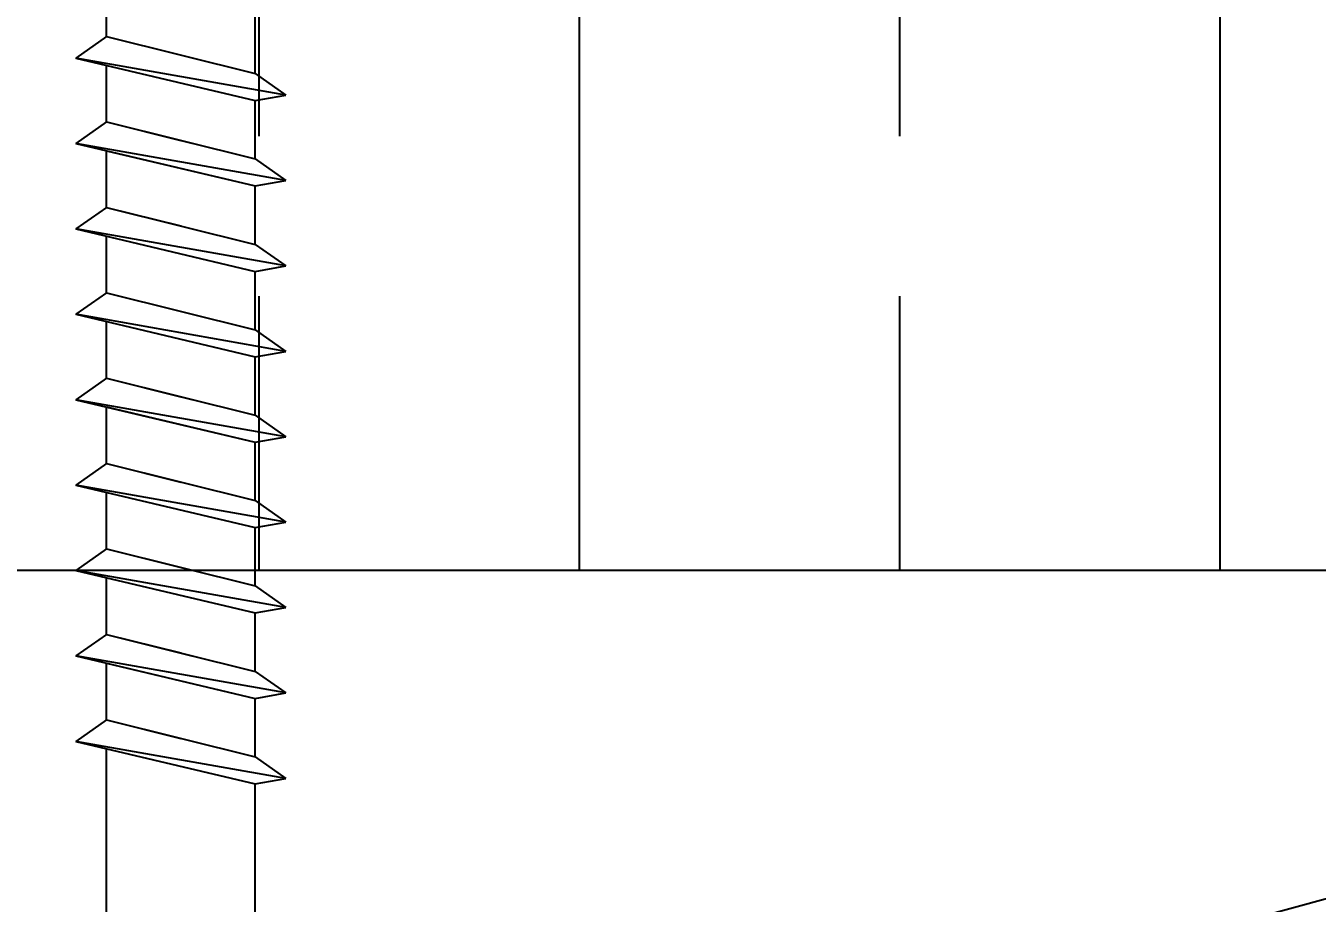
# Model space of a CAD drawing. Header units: inches. Extents: x -2661 to 42767, y -1222 to 9099.
# Drawn here: x -1093.399 to -1091.887, y 3475.79 to 3476.817 of the extents above; entities that cross this region are included whole.
import ezdxf
from ezdxf import colors
from ezdxf.entities.mleader import LeaderData, LeaderLine
from ezdxf.math import Vec2, Vec3

# ---------------------------------------------------------------- set-up
doc = ezdxf.new("R2010")
doc.units = ezdxf.units.IN
doc.header["$LTSCALE"] = 12
doc.header["$MEASUREMENT"] = 0
doc.layers.get('0').update_dxf_attribs({"linetype": 'CONTINUOUS'})
for name, color, linetype in [('S-ANNO-NOTE', 4, 'CONTINUOUS'), ('S-FASTENERS', 2, 'CONTINUOUS'), ('S-SIMPSON', 2, 'CONTINUOUS'), ('S-WOOD', 3, 'CONTINUOUS')]:
    doc.layers.add(name, color=color, linetype=linetype)
doc.styles.add('Arial', font='arial.ttf', dxfattribs={"width": 0.85})

# ---------------------------------------------------------------- blocks, each defined once
blk = doc.blocks.new('*U1284')
blk.add_lwpolyline([(1.5, -5.5), (0, -5.5), (0, 0), (1.5, 0)], close=True)
at = {"layer": 'S-WOOD', "color": 2}
blk.add_line((1.5, -5.5), (0, 0), dxfattribs=at)
blk = doc.blocks.new('*U1147')
at = {"layer": 'S-WOOD'}
h = blk.add_hatch(dxfattribs=at)
h.set_pattern_fill('ANSI33', color=1, scale=3, angle=45, style=0)
h.set_pattern_definition([(90, (3.75, -8.375), (-0.75, 1e-16), []), (90, (4.125, -8), (-0.75, 1e-16), [0.375, -0.1875])])
h.paths.add_polyline_path([(5.25, -11.875), (0, -11.875), (0, 0), (5.25, 0)])
blk.add_lwpolyline([(5.25, -11.875), (0, -11.875), (0, 0), (5.25, 0)], close=True)
at = {"color": 4}
blk.add_lwpolyline([(0, 0), (5.25, 0), (5.25, -11.875), (0, -11.875)], close=True, dxfattribs=at)
blk = doc.blocks.new('SDS.25X6-f')
at = {"layer": 'S-SIMPSON'}
for p, q in [((-0.087, -0.536), (-0.087, -2.7912)), ((0.087, -0.5316), (0.087, -2.75)), ((0.087, -0.5316), (0.087, -2.75)), ((-0.087, -0.5749), (-0.087, -2.7912)), ((0.087, -2.6816), (0.087, -2.75)), ((0.087, -2.6816), (0.087, -2.75)), ((0.087, -2.6816), (0.087, -2.75)), ((0.087, -2.6816), (0.087, -2.75)), ((0.087, -2.6816), (0.087, -2.75)), ((0.087, -2.6816), (0.087, -2.75)), ((-0.087, -2.7249), (-0.087, -2.7912)), ((-0.087, -2.7249), (-0.087, -2.7912)), ((-0.087, -2.7249), (-0.087, -2.7912)), ((-0.087, -2.7249), (-0.087, -2.7912)), ((-0.087, -2.7249), (-0.087, -2.7912)), ((-0.087, -2.7249), (-0.087, -2.7912)), ((-0.087, -2.7249), (-0.087, -2.7912)), ((-0.087, -2.7249), (-0.087, -2.7912))]:
    blk.add_line(p, q, dxfattribs=at)
at = {"layer": 'S-SIMPSON', "color": 1}
for p, q in [((-0.123, -2.7997), (0.087, -2.75)), ((-0.123, -2.7997), (0.087, -2.75)), ((-0.123, -2.7997), (0.087, -2.75)), ((-0.123, -2.7997), (0.087, -2.75)), ((0.087, -2.75), (0.123, -2.7563)), ((0.087, -2.75), (0.123, -2.7563)), ((0.087, -2.75), (0.123, -2.7563)), ((0.087, -2.75), (0.123, -2.7563)), ((0.123, -2.7563), (-0.123, -2.7997)), ((0.123, -2.7563), (-0.123, -2.7997)), ((0.123, -2.7563), (-0.123, -2.7997)), ((0.123, -2.7563), (-0.123, -2.7997)), ((0.087, -2.7816), (0.123, -2.7563)), ((0.087, -2.7816), (0.123, -2.7563)), ((0.087, -2.7816), (0.123, -2.7563)), ((0.087, -2.7816), (0.123, -2.7563)), ((-0.087, -2.8249), (0.087, -2.7816)), ((-0.087, -2.8249), (0.087, -2.7816)), ((-0.087, -2.8249), (0.087, -2.7816)), ((-0.087, -2.8249), (0.087, -2.7816)), ((0.087, -2.7816), (0.087, -2.85)), ((0.087, -2.7816), (0.087, -2.85)), ((0.087, -2.7816), (0.087, -2.85)), ((0.087, -2.7816), (0.087, -2.85)), ((0.087, -2.7816), (0.087, -2.85)), ((0.087, -2.7816), (0.087, -2.85)), ((0.087, -2.7816), (0.087, -2.85)), ((0.087, -2.7816), (0.087, -2.85)), ((0.087, -2.7816), (0.087, -2.85)), ((0.087, -2.7816), (0.087, -2.85)), ((0.087, -2.7816), (0.087, -2.85)), ((0.087, -2.7816), (0.087, -2.85)), ((0.087, -2.7816), (0.087, -2.85)), ((0.087, -2.7816), (0.087, -2.85)), ((-0.087, -2.8249), (-0.123, -2.7997)), ((-0.087, -2.8249), (-0.123, -2.7997)), ((-0.087, -2.8249), (-0.123, -2.7997)), ((-0.087, -2.8249), (-0.123, -2.7997)), ((-0.087, -2.8249), (-0.123, -2.7997)), ((-0.087, -2.8249), (0, -2.8032)), ((-0.087, -2.8249), (-0.087, -2.8912)), ((-0.087, -2.8249), (-0.087, -2.8912)), ((-0.087, -2.8249), (-0.087, -2.8912)), ((-0.087, -2.8249), (-0.087, -2.8912)), ((-0.087, -2.8249), (-0.087, -2.8912)), ((-0.087, -2.8249), (-0.087, -2.8912)), ((-0.087, -2.8249), (-0.087, -2.8912)), ((-0.087, -2.8249), (-0.087, -2.8912)), ((-0.087, -2.8249), (-0.087, -2.8912)), ((-0.087, -2.8249), (-0.087, -2.8912)), ((-0.087, -2.8249), (-0.087, -2.8912)), ((-0.087, -2.8249), (-0.087, -2.8912)), ((-0.087, -2.8249), (-0.087, -2.8912)), ((-0.087, -2.8249), (-0.087, -2.8912)), ((-0.087, -2.8249), (-0.087, -2.8912)), ((-0.087, -2.8249), (-0.087, -2.8912)), ((-0.123, -2.8997), (0.087, -2.85)), ((-0.123, -2.8997), (0.087, -2.85)), ((-0.123, -2.8997), (0.087, -2.85)), ((-0.123, -2.8997), (0.087, -2.85)), ((-0.123, -2.8997), (0.087, -2.85)), ((-0.123, -2.8997), (0.087, -2.85)), ((-0.123, -2.8997), (0.087, -2.85)), ((-0.123, -2.8997), (0.087, -2.85)), ((0.123, -2.8563), (-0.123, -2.8997)), ((0.123, -2.8563), (-0.123, -2.8997)), ((0.123, -2.8563), (-0.123, -2.8997)), ((0.123, -2.8563), (-0.123, -2.8997)), ((0.123, -2.8563), (-0.123, -2.8997)), ((0.123, -2.8563), (-0.123, -2.8997)), ((0.123, -2.8563), (-0.123, -2.8997)), ((0.123, -2.8563), (-0.123, -2.8997)), ((0.123, -2.8563), (-0.123, -2.8997)), ((-0.087, -2.8912), (0.087, -2.85)), ((0.087, -2.85), (0.123, -2.8563)), ((0.087, -2.85), (0.123, -2.8563)), ((0.087, -2.85), (0.123, -2.8563)), ((0.087, -2.85), (0.123, -2.8563)), ((0.087, -2.85), (0.123, -2.8563)), ((0.087, -2.85), (0.123, -2.8563)), ((0.087, -2.85), (0.123, -2.8563)), ((0.087, -2.85), (0.123, -2.8563)), ((0.087, -2.85), (0.123, -2.8563)), ((0.087, -2.8816), (0.123, -2.8563)), ((0.087, -2.8816), (0.123, -2.8563)), ((0.087, -2.8816), (0.123, -2.8563)), ((0.087, -2.8816), (0.123, -2.8563)), ((0.087, -2.8816), (0.123, -2.8563)), ((0.087, -2.8816), (0.123, -2.8563)), ((0.087, -2.8816), (0.123, -2.8563)), ((0.087, -2.8816), (0.123, -2.8563)), ((0.087, -2.8816), (0.123, -2.8563)), ((-0.087, -2.9249), (0.087, -2.8816)), ((-0.087, -2.9249), (0.087, -2.8816)), ((-0.087, -2.9249), (0.087, -2.8816)), ((-0.087, -2.9249), (0.087, -2.8816)), ((-0.087, -2.9249), (0.087, -2.8816)), ((-0.087, -2.9249), (0.087, -2.8816)), ((-0.087, -2.9249), (0.087, -2.8816)), ((-0.087, -2.9249), (0.087, -2.8816)), ((-0.087, -2.9249), (0.087, -2.8816)), ((0.087, -2.8816), (0.087, -2.95)), ((0.087, -2.8816), (0.087, -2.95)), ((0.087, -2.8816), (0.087, -2.95)), ((0.087, -2.8816), (0.087, -2.95)), ((0.087, -2.8816), (0.087, -2.95)), ((0.087, -2.8816), (0.087, -2.95)), ((0.087, -2.8816), (0.087, -2.95)), ((0.087, -2.8816), (0.087, -2.95)), ((0.087, -2.8816), (0.087, -2.95)), ((0.087, -2.8816), (0.087, -2.95)), ((0.087, -2.8816), (0.087, -2.95)), ((0.087, -2.8816), (0.087, -2.95)), ((0.087, -2.8816), (0.087, -2.95)), ((0.087, -2.8816), (0.087, -2.95)), ((0.087, -2.8816), (0.087, -2.95)), ((0.087, -2.8816), (0.087, -2.95)), ((0.087, -2.8816), (0.087, -2.95)), ((0.087, -2.8816), (0.087, -2.95)), ((0.087, -2.8816), (0.087, -2.95)), ((0.087, -2.8816), (0.087, -2.95)), ((0.087, -2.8816), (0.087, -2.95)), ((-0.087, -2.9249), (-0.123, -2.8997)), ((-0.087, -2.9249), (-0.123, -2.8997)), ((-0.087, -2.9249), (-0.123, -2.8997)), ((-0.087, -2.9249), (-0.123, -2.8997)), ((-0.087, -2.9249), (-0.123, -2.8997)), ((-0.087, -2.9249), (-0.123, -2.8997)), ((-0.087, -2.9249), (-0.123, -2.8997)), ((-0.087, -2.9249), (-0.123, -2.8997)), ((-0.087, -2.9249), (-0.123, -2.8997)), ((-0.087, -2.9249), (-0.123, -2.8997)), ((-0.087, -2.9249), (-0.123, -2.8997)), ((-0.087, -2.9249), (-0.123, -2.8997)), ((-0.087, -2.9249), (-0.123, -2.8997)), ((-0.087, -2.9249), (0.013, -2.9)), ((-0.087, -2.9249), (0.013, -2.9)), ((-0.087, -2.9249), (0.013, -2.9)), ((-0.087, -2.9249), (0, -2.9032)), ((-0.087, -2.9249), (-0.087, -2.9912)), ((-0.087, -2.9249), (-0.087, -2.9912)), ((-0.087, -2.9249), (-0.087, -2.9912)), ((-0.087, -2.9249), (-0.087, -2.9912)), ((-0.087, -2.9249), (-0.087, -2.9912)), ((-0.087, -2.9249), (-0.087, -2.9912)), ((-0.087, -2.9249), (-0.087, -2.9912)), ((-0.087, -2.9249), (-0.087, -2.9912)), ((-0.087, -2.9249), (-0.087, -2.9912)), ((-0.087, -2.9249), (-0.087, -2.9912)), ((-0.087, -2.9249), (-0.087, -2.9912)), ((-0.087, -2.9249), (-0.087, -2.9912)), ((-0.087, -2.9249), (-0.087, -2.9912)), ((-0.087, -2.9249), (-0.087, -2.9912)), ((-0.087, -2.9249), (-0.087, -2.9912)), ((-0.087, -2.9249), (-0.087, -2.9912)), ((-0.087, -2.9249), (-0.087, -2.9912)), ((-0.087, -2.9249), (-0.087, -2.9912)), ((-0.087, -2.9249), (-0.087, -2.9912)), ((-0.087, -2.9249), (-0.087, -2.9912)), ((-0.087, -2.9249), (-0.087, -2.9912)), ((-0.123, -2.9997), (0.087, -2.95)), ((-0.123, -2.9997), (0.087, -2.95)), ((-0.123, -2.9997), (0.087, -2.95)), ((-0.123, -2.9997), (0.087, -2.95)), ((-0.123, -2.9997), (0.087, -2.95)), ((-0.123, -2.9997), (0.087, -2.95)), ((-0.123, -2.9997), (0.087, -2.95)), ((-0.123, -2.9997), (0.087, -2.95)), ((-0.123, -2.9997), (0.087, -2.95)), ((-0.123, -2.9997), (0.087, -2.95)), ((-0.123, -2.9997), (0.087, -2.95)), ((-0.123, -2.9997), (0.087, -2.95)), ((0.123, -2.9563), (-0.123, -2.9997)), ((0.123, -2.9563), (-0.123, -2.9997)), ((0.123, -2.9563), (-0.123, -2.9997)), ((0.123, -2.9563), (-0.123, -2.9997)), ((0.123, -2.9563), (-0.123, -2.9997)), ((0.123, -2.9563), (-0.123, -2.9997)), ((0.123, -2.9563), (-0.123, -2.9997)), ((0.123, -2.9563), (-0.123, -2.9997)), ((0.123, -2.9563), (-0.123, -2.9997)), ((0.123, -2.9563), (-0.123, -2.9997)), ((0.123, -2.9563), (-0.123, -2.9997)), ((0.123, -2.9563), (-0.123, -2.9997)), ((0.087, -2.95), (0.123, -2.9563)), ((0.087, -2.95), (0.123, -2.9563)), ((0.087, -2.95), (0.123, -2.9563)), ((0.087, -2.95), (0.123, -2.9563)), ((0.087, -2.95), (0.123, -2.9563)), ((0.087, -2.95), (0.123, -2.9563)), ((0.087, -2.95), (0.123, -2.9563)), ((0.087, -2.95), (0.123, -2.9563)), ((0.087, -2.95), (0.123, -2.9563)), ((0.087, -2.95), (0.123, -2.9563)), ((0.087, -2.95), (0.123, -2.9563)), ((0.087, -2.95), (0.123, -2.9563)), ((0.087, -2.9816), (0.123, -2.9563)), ((0.087, -2.9816), (0.123, -2.9563)), ((0.087, -2.9816), (0.123, -2.9563)), ((0.087, -2.9816), (0.123, -2.9563)), ((0.087, -2.9816), (0.123, -2.9563)), ((0.087, -2.9816), (0.123, -2.9563)), ((0.087, -2.9816), (0.123, -2.9563)), ((0.087, -2.9816), (0.123, -2.9563)), ((0.087, -2.9816), (0.123, -2.9563)), ((0.087, -2.9816), (0.123, -2.9563)), ((0.087, -2.9816), (0.123, -2.9563)), ((0.087, -2.9816), (0.123, -2.9563)), ((-0.087, -3.0249), (0.087, -2.9816)), ((-0.087, -3.0249), (0.087, -2.9816)), ((-0.087, -3.0249), (0.087, -2.9816)), ((-0.087, -3.0249), (0.087, -2.9816)), ((-0.087, -3.0249), (0.087, -2.9816)), ((-0.087, -3.0249), (0.087, -2.9816)), ((-0.087, -3.0249), (0.087, -2.9816)), ((-0.087, -3.0249), (0.087, -2.9816)), ((-0.087, -3.0249), (0.087, -2.9816)), ((-0.087, -3.0249), (0.087, -2.9816)), ((-0.087, -3.0249), (0.087, -2.9816)), ((-0.087, -3.0249), (0.087, -2.9816)), ((0.087, -2.9816), (0.087, -3.05)), ((0.087, -2.9816), (0.087, -3.05)), ((0.087, -2.9816), (0.087, -3.05)), ((0.087, -2.9816), (0.087, -3.05)), ((0.087, -2.9816), (0.087, -3.05)), ((0.087, -2.9816), (0.087, -3.05)), ((0.087, -2.9816), (0.087, -3.05)), ((0.087, -2.9816), (0.087, -3.05)), ((0.087, -2.9816), (0.087, -3.05)), ((0.087, -2.9816), (0.087, -3.05)), ((0.087, -2.9816), (0.087, -3.05)), ((0.087, -2.9816), (0.087, -3.05)), ((0.087, -2.9816), (0.087, -3.05)), ((0.087, -2.9816), (0.087, -3.05)), ((0.087, -2.9816), (0.087, -3.05)), ((0.087, -2.9816), (0.087, -3.05)), ((0.087, -2.9816), (0.087, -3.05)), ((0.087, -2.9816), (0.087, -3.05)), ((0.087, -2.9816), (0.087, -3.05)), ((0.087, -2.9816), (0.087, -3.05)), ((0.087, -2.9816), (0.087, -3.05)), ((0.087, -2.9816), (0.087, -3.05)), ((0.087, -2.9816), (0.087, -3.05)), ((0.087, -2.9816), (0.087, -3.05)), ((0.087, -2.9816), (0.087, -3.05)), ((-0.087, -3.0249), (-0.123, -2.9997)), ((-0.087, -3.0249), (-0.123, -2.9997)), ((-0.087, -3.0249), (-0.123, -2.9997)), ((-0.087, -3.0249), (-0.123, -2.9997)), ((-0.087, -3.0249), (-0.123, -2.9997)), ((-0.087, -3.0249), (-0.123, -2.9997)), ((-0.087, -3.0249), (-0.123, -2.9997)), ((-0.087, -3.0249), (-0.123, -2.9997)), ((-0.087, -3.0249), (-0.123, -2.9997)), ((-0.087, -3.0249), (-0.123, -2.9997)), ((-0.087, -3.0249), (-0.123, -2.9997)), ((-0.087, -3.0249), (-0.123, -2.9997)), ((-0.087, -3.0249), (-0.123, -2.9997)), ((-0.087, -3.0249), (-0.123, -2.9997)), ((-0.087, -3.0249), (-0.123, -2.9997)), ((-0.087, -3.0249), (0.013, -3)), ((-0.087, -3.0249), (0.013, -3)), ((-0.087, -3.0249), (0.013, -3)), ((-0.087, -3.0249), (-0.087, -3.0912)), ((-0.087, -3.0249), (-0.087, -3.0912)), ((-0.087, -3.0249), (-0.087, -3.0912)), ((-0.087, -3.0249), (-0.087, -3.0912)), ((-0.087, -3.0249), (-0.087, -3.0912)), ((-0.087, -3.0249), (-0.087, -3.0912)), ((-0.087, -3.0249), (-0.087, -3.0912)), ((-0.087, -3.0249), (-0.087, -3.0912)), ((-0.087, -3.0249), (-0.087, -3.0912)), ((-0.087, -3.0249), (-0.087, -3.0912)), ((-0.087, -3.0249), (-0.087, -3.0912)), ((-0.087, -3.0249), (-0.087, -3.0912)), ((-0.087, -3.0249), (-0.087, -3.0912)), ((-0.087, -3.0249), (-0.087, -3.0912)), ((-0.087, -3.0249), (-0.087, -3.0912)), ((-0.087, -3.0249), (-0.087, -3.0912)), ((-0.087, -3.0249), (-0.087, -3.0912)), ((-0.087, -3.0249), (-0.087, -3.0912)), ((-0.087, -3.0249), (-0.087, -3.0912)), ((-0.087, -3.0249), (-0.087, -3.0912)), ((-0.087, -3.0249), (-0.087, -3.0912)), ((-0.087, -3.0249), (-0.087, -3.0912)), ((-0.087, -3.0249), (-0.087, -3.0912)), ((-0.087, -3.0249), (-0.087, -3.0912)), ((-0.087, -3.0249), (-0.087, -3.0912)), ((-0.123, -3.0997), (0.087, -3.05)), ((-0.123, -3.0997), (0.087, -3.05)), ((-0.123, -3.0997), (0.087, -3.05)), ((-0.123, -3.0997), (0.087, -3.05)), ((-0.123, -3.0997), (0.087, -3.05)), ((-0.123, -3.0997), (0.087, -3.05)), ((-0.123, -3.0997), (0.087, -3.05)), ((-0.123, -3.0997), (0.087, -3.05)), ((-0.123, -3.0997), (0.087, -3.05)), ((-0.123, -3.0997), (0.087, -3.05)), ((-0.123, -3.0997), (0.087, -3.05)), ((-0.123, -3.0997), (0.087, -3.05)), ((-0.123, -3.0997), (0.087, -3.05)), ((-0.123, -3.0997), (0.087, -3.05)), ((-0.123, -3.0997), (0.087, -3.05)), ((-0.123, -3.0997), (0.087, -3.05)), ((-0.123, -3.0997), (0.087, -3.05)), ((-0.123, -3.0997), (0.087, -3.05)), ((-0.123, -3.0997), (0.087, -3.05)), ((0.087, -3.05), (0.123, -3.0563)), ((0.087, -3.05), (0.123, -3.0563)), ((0.087, -3.05), (0.123, -3.0563)), ((0.087, -3.05), (0.123, -3.0563)), ((0.087, -3.05), (0.123, -3.0563)), ((0.087, -3.05), (0.123, -3.0563)), ((0.087, -3.05), (0.123, -3.0563)), ((0.087, -3.05), (0.123, -3.0563)), ((0.087, -3.05), (0.123, -3.0563)), ((0.087, -3.05), (0.123, -3.0563)), ((0.087, -3.05), (0.123, -3.0563)), ((0.087, -3.05), (0.123, -3.0563)), ((0.087, -3.05), (0.123, -3.0563)), ((0.087, -3.05), (0.123, -3.0563)), ((0.087, -3.05), (0.123, -3.0563)), ((0.087, -3.05), (0.123, -3.0563)), ((0.087, -3.05), (0.123, -3.0563)), ((0.087, -3.05), (0.123, -3.0563)), ((0.087, -3.05), (0.123, -3.0563)), ((0.123, -3.0563), (-0.123, -3.0997)), ((0.123, -3.0563), (-0.123, -3.0997)), ((0.123, -3.0563), (-0.123, -3.0997)), ((0.123, -3.0563), (-0.123, -3.0997)), ((0.123, -3.0563), (-0.123, -3.0997)), ((0.123, -3.0563), (-0.123, -3.0997)), ((0.123, -3.0563), (-0.123, -3.0997)), ((0.123, -3.0563), (-0.123, -3.0997)), ((0.123, -3.0563), (-0.123, -3.0997)), ((0.123, -3.0563), (-0.123, -3.0997)), ((0.123, -3.0563), (-0.123, -3.0997)), ((0.123, -3.0563), (-0.123, -3.0997)), ((0.123, -3.0563), (-0.123, -3.0997)), ((0.123, -3.0563), (-0.123, -3.0997)), ((0.123, -3.0563), (-0.123, -3.0997)), ((0.123, -3.0563), (-0.123, -3.0997)), ((0.123, -3.0563), (-0.123, -3.0997)), ((0.123, -3.0563), (-0.123, -3.0997)), ((0.123, -3.0563), (-0.123, -3.0997)), ((0.087, -3.0816), (0.123, -3.0563)), ((0.087, -3.0816), (0.123, -3.0563)), ((0.087, -3.0816), (0.123, -3.0563)), ((0.087, -3.0816), (0.123, -3.0563)), ((0.087, -3.0816), (0.123, -3.0563)), ((0.087, -3.0816), (0.123, -3.0563)), ((0.087, -3.0816), (0.123, -3.0563)), ((0.087, -3.0816), (0.123, -3.0563)), ((0.087, -3.0816), (0.123, -3.0563)), ((0.087, -3.0816), (0.123, -3.0563)), ((0.087, -3.0816), (0.123, -3.0563)), ((0.087, -3.0816), (0.123, -3.0563)), ((0.087, -3.0816), (0.123, -3.0563)), ((0.087, -3.0816), (0.123, -3.0563)), ((0.087, -3.0816), (0.123, -3.0563)), ((0.087, -3.0816), (0.123, -3.0563)), ((0.087, -3.0816), (0.123, -3.0563)), ((0.087, -3.0816), (0.123, -3.0563)), ((0.087, -3.0816), (0.123, -3.0563)), ((-0.087, -3.1249), (0.087, -3.0816)), ((-0.087, -3.1249), (0.087, -3.0816)), ((-0.087, -3.1249), (0.087, -3.0816)), ((-0.087, -3.1249), (0.087, -3.0816)), ((-0.087, -3.1249), (0.087, -3.0816)), ((-0.087, -3.1249), (0.087, -3.0816)), ((-0.087, -3.1249), (0.087, -3.0816)), ((-0.087, -3.1249), (0.087, -3.0816)), ((-0.087, -3.1249), (0.087, -3.0816)), ((-0.087, -3.1249), (0.087, -3.0816)), ((-0.087, -3.1249), (0.087, -3.0816)), ((-0.087, -3.1249), (0.087, -3.0816)), ((-0.087, -3.1249), (0.087, -3.0816)), ((-0.087, -3.1249), (0.087, -3.0816)), ((-0.087, -3.1249), (0.087, -3.0816)), ((-0.087, -3.1249), (0.087, -3.0816)), ((-0.087, -3.1249), (0.087, -3.0816)), ((-0.087, -3.1249), (0.087, -3.0816)), ((-0.087, -3.1249), (0.087, -3.0816)), ((0.087, -3.0816), (0.087, -3.15)), ((0.087, -3.0816), (0.087, -3.15)), ((0.087, -3.0816), (0.087, -3.15)), ((0.087, -3.0816), (0.087, -3.15)), ((0.087, -3.0816), (0.087, -3.15)), ((0.087, -3.0816), (0.087, -3.15)), ((0.087, -3.0816), (0.087, -3.15)), ((0.087, -3.0816), (0.087, -3.15)), ((0.087, -3.0816), (0.087, -3.15)), ((0.087, -3.0816), (0.087, -3.15)), ((0.087, -3.0816), (0.087, -3.15)), ((0.087, -3.0816), (0.087, -3.15)), ((-0.087, -3.1249), (-0.123, -3.0997)), ((-0.087, -3.1249), (-0.123, -3.0997)), ((-0.087, -3.1249), (-0.123, -3.0997)), ((-0.087, -3.1249), (-0.123, -3.0997)), ((-0.087, -3.1249), (-0.123, -3.0997)), ((-0.087, -3.1249), (-0.123, -3.0997)), ((-0.087, -3.1249), (-0.123, -3.0997)), ((-0.087, -3.1249), (-0.123, -3.0997)), ((-0.087, -3.1249), (-0.123, -3.0997)), ((-0.087, -3.1249), (-0.123, -3.0997)), ((-0.087, -3.1249), (-0.123, -3.0997)), ((-0.087, -3.1249), (-0.123, -3.0997)), ((-0.087, -3.1249), (-0.123, -3.0997)), ((-0.087, -3.1249), (-0.123, -3.0997)), ((-0.087, -3.1249), (-0.123, -3.0997)), ((-0.087, -3.1249), (-0.123, -3.0997)), ((-0.087, -3.1249), (-0.123, -3.0997)), ((-0.087, -3.1249), (-0.123, -3.0997)), ((-0.087, -3.1249), (-0.123, -3.0997)), ((-0.087, -3.1249), (-0.123, -3.0997)), ((-0.087, -3.1249), (-0.123, -3.0997)), ((-0.087, -3.1249), (-0.123, -3.0997)), ((-0.087, -3.1249), (-0.123, -3.0997)), ((-0.087, -3.1249), (0, -3.1032)), ((-0.087, -3.1249), (0, -3.1032)), ((-0.087, -3.1249), (0, -3.1032)), ((-0.087, -3.1249), (0, -3.1032)), ((-0.087, -3.1249), (-0.087, -3.1912)), ((-0.087, -3.1249), (-0.087, -3.1912)), ((-0.087, -3.1249), (-0.087, -3.1912)), ((-0.087, -3.1249), (-0.087, -3.1912)), ((-0.087, -3.1249), (-0.087, -3.1912)), ((-0.087, -3.1249), (-0.087, -3.1912)), ((-0.087, -3.1249), (-0.087, -3.1912)), ((-0.087, -3.1249), (-0.087, -3.1912)), ((-0.087, -3.1249), (-0.087, -3.1912)), ((-0.087, -3.1249), (-0.087, -3.1912)), ((-0.087, -3.1249), (-0.087, -3.1912)), ((-0.087, -3.1249), (-0.087, -3.1912)), ((-0.087, -3.1249), (-0.087, -3.1912)), ((-0.087, -3.1249), (-0.087, -3.1912)), ((-0.123, -3.1997), (0.087, -3.15)), ((-0.123, -3.1997), (0.087, -3.15)), ((-0.123, -3.1997), (0.087, -3.15)), ((-0.123, -3.1997), (0.087, -3.15)), ((-0.123, -3.1997), (0.087, -3.15)), ((-0.123, -3.1997), (0.087, -3.15)), ((-0.123, -3.1997), (0.087, -3.15)), ((-0.123, -3.1997), (0.087, -3.15)), ((0.123, -3.1563), (-0.123, -3.1997)), ((0.123, -3.1563), (-0.123, -3.1997)), ((0.123, -3.1563), (-0.123, -3.1997)), ((0.123, -3.1563), (-0.123, -3.1997)), ((0.123, -3.1563), (-0.123, -3.1997)), ((0.123, -3.1563), (-0.123, -3.1997)), ((0.123, -3.1563), (-0.123, -3.1997)), ((0.123, -3.1563), (-0.123, -3.1997)), ((0.123, -3.1563), (-0.123, -3.1997)), ((-0.087, -3.1912), (0.087, -3.15)), ((0.087, -3.15), (0.123, -3.1563)), ((0.087, -3.15), (0.123, -3.1563)), ((0.087, -3.15), (0.123, -3.1563)), ((0.087, -3.15), (0.123, -3.1563)), ((0.087, -3.15), (0.123, -3.1563)), ((0.087, -3.15), (0.123, -3.1563)), ((0.087, -3.15), (0.123, -3.1563)), ((0.087, -3.15), (0.123, -3.1563)), ((0.087, -3.15), (0.123, -3.1563)), ((0.087, -3.1816), (0.123, -3.1563)), ((0.087, -3.1816), (0.123, -3.1563)), ((0.087, -3.1816), (0.123, -3.1563)), ((0.087, -3.1816), (0.123, -3.1563)), ((0.087, -3.1816), (0.123, -3.1563)), ((0.087, -3.1816), (0.123, -3.1563)), ((0.087, -3.1816), (0.123, -3.1563)), ((0.087, -3.1816), (0.123, -3.1563)), ((0.087, -3.1816), (0.123, -3.1563)), ((-0.087, -3.2249), (0.087, -3.1816)), ((-0.087, -3.2249), (0.087, -3.1816)), ((-0.087, -3.2249), (0.087, -3.1816)), ((-0.087, -3.2249), (0.087, -3.1816)), ((-0.087, -3.2249), (0.087, -3.1816)), ((-0.087, -3.2249), (0.087, -3.1816)), ((-0.087, -3.2249), (0.087, -3.1816)), ((-0.087, -3.2249), (0.087, -3.1816)), ((-0.087, -3.2249), (0.087, -3.1816)), ((0.087, -3.1816), (0.087, -3.25)), ((0.087, -3.1816), (0.087, -3.25)), ((0.087, -3.1816), (0.087, -3.25)), ((0.087, -3.1816), (0.087, -3.25)), ((0.087, -3.1816), (0.087, -3.25)), ((0.087, -3.1816), (0.087, -3.25)), ((0.087, -3.1816), (0.087, -3.25)), ((0.087, -3.1816), (0.087, -3.25)), ((0.087, -3.1816), (0.087, -3.25)), ((0.087, -3.1816), (0.087, -3.25)), ((0.087, -3.1816), (0.087, -3.25)), ((0.087, -3.1816), (0.087, -3.25)), ((0.087, -3.1816), (0.087, -3.25)), ((0.087, -3.1816), (0.087, -3.25)), ((0.087, -3.1816), (0.087, -3.25)), ((0.087, -3.1816), (0.087, -3.25)), ((0.087, -3.1816), (0.087, -3.25)), ((-0.087, -3.2249), (-0.123, -3.1997)), ((-0.087, -3.2249), (-0.123, -3.1997)), ((-0.087, -3.2249), (-0.123, -3.1997)), ((-0.087, -3.2249), (-0.123, -3.1997)), ((-0.087, -3.2249), (-0.123, -3.1997)), ((-0.087, -3.2249), (-0.123, -3.1997)), ((-0.087, -3.2249), (-0.123, -3.1997)), ((-0.087, -3.2249), (-0.123, -3.1997)), ((-0.087, -3.2249), (-0.123, -3.1997)), ((-0.087, -3.2249), (-0.123, -3.1997)), ((-0.087, -3.2249), (-0.123, -3.1997)), ((-0.087, -3.2249), (-0.123, -3.1997)), ((-0.087, -3.2249), (-0.123, -3.1997)), ((-0.087, -3.2249), (0.013, -3.2)), ((-0.087, -3.2249), (0.013, -3.2)), ((-0.087, -3.2249), (0.013, -3.2)), ((-0.087, -3.2249), (0, -3.2032)), ((-0.087, -3.2249), (-0.087, -3.2912)), ((-0.087, -3.2249), (-0.087, -3.2912)), ((-0.087, -3.2249), (-0.087, -3.2912)), ((-0.087, -3.2249), (-0.087, -3.2912)), ((-0.087, -3.2249), (-0.087, -3.2912)), ((-0.087, -3.2249), (-0.087, -3.2912)), ((-0.087, -3.2249), (-0.087, -3.2912)), ((-0.087, -3.2249), (-0.087, -3.2912)), ((-0.087, -3.2249), (-0.087, -3.2912)), ((-0.087, -3.2249), (-0.087, -3.2912)), ((-0.087, -3.2249), (-0.087, -3.2912)), ((-0.087, -3.2249), (-0.087, -3.2912)), ((-0.087, -3.2249), (-0.087, -3.2912)), ((-0.087, -3.2249), (-0.087, -3.2912)), ((-0.087, -3.2249), (-0.087, -3.2912)), ((-0.087, -3.2249), (-0.087, -3.2912)), ((-0.123, -3.2997), (0.087, -3.25)), ((-0.123, -3.2997), (0.087, -3.25)), ((-0.123, -3.2997), (0.087, -3.25)), ((-0.123, -3.2997), (0.087, -3.25)), ((-0.123, -3.2997), (0.087, -3.25)), ((-0.123, -3.2997), (0.087, -3.25)), ((-0.123, -3.2997), (0.087, -3.25)), ((-0.123, -3.2997), (0.087, -3.25)), ((-0.123, -3.2997), (0.087, -3.25)), ((-0.123, -3.2997), (0.087, -3.25)), ((-0.123, -3.2997), (0.087, -3.25)), ((-0.123, -3.2997), (0.087, -3.25)), ((0.087, -3.25), (0.123, -3.2563)), ((0.087, -3.25), (0.123, -3.2563)), ((0.087, -3.25), (0.123, -3.2563)), ((0.087, -3.25), (0.123, -3.2563)), ((0.087, -3.25), (0.123, -3.2563)), ((0.087, -3.25), (0.123, -3.2563)), ((0.087, -3.25), (0.123, -3.2563)), ((0.087, -3.25), (0.123, -3.2563)), ((0.087, -3.25), (0.123, -3.2563)), ((0.087, -3.25), (0.123, -3.2563)), ((0.087, -3.25), (0.123, -3.2563)), ((0.087, -3.25), (0.123, -3.2563)), ((0.123, -3.2563), (-0.123, -3.2997)), ((0.123, -3.2563), (-0.123, -3.2997)), ((0.123, -3.2563), (-0.123, -3.2997)), ((0.123, -3.2563), (-0.123, -3.2997)), ((0.123, -3.2563), (-0.123, -3.2997)), ((0.123, -3.2563), (-0.123, -3.2997)), ((0.123, -3.2563), (-0.123, -3.2997)), ((0.123, -3.2563), (-0.123, -3.2997)), ((0.123, -3.2563), (-0.123, -3.2997)), ((0.123, -3.2563), (-0.123, -3.2997)), ((0.123, -3.2563), (-0.123, -3.2997)), ((0.123, -3.2563), (-0.123, -3.2997)), ((0.087, -3.2816), (0.123, -3.2563)), ((0.087, -3.2816), (0.123, -3.2563)), ((0.087, -3.2816), (0.123, -3.2563)), ((0.087, -3.2816), (0.123, -3.2563)), ((0.087, -3.2816), (0.123, -3.2563)), ((0.087, -3.2816), (0.123, -3.2563)), ((0.087, -3.2816), (0.123, -3.2563)), ((0.087, -3.2816), (0.123, -3.2563)), ((0.087, -3.2816), (0.123, -3.2563)), ((0.087, -3.2816), (0.123, -3.2563)), ((0.087, -3.2816), (0.123, -3.2563)), ((0.087, -3.2816), (0.123, -3.2563)), ((-0.087, -3.3249), (0.087, -3.2816)), ((-0.087, -3.3249), (0.087, -3.2816)), ((-0.087, -3.3249), (0.087, -3.2816)), ((-0.087, -3.3249), (0.087, -3.2816)), ((-0.087, -3.3249), (0.087, -3.2816)), ((-0.087, -3.3249), (0.087, -3.2816)), ((-0.087, -3.3249), (0.087, -3.2816)), ((-0.087, -3.3249), (0.087, -3.2816)), ((-0.087, -3.3249), (0.087, -3.2816)), ((-0.087, -3.3249), (0.087, -3.2816)), ((-0.087, -3.3249), (0.087, -3.2816)), ((-0.087, -3.3249), (0.087, -3.2816)), ((0.087, -3.2816), (0.087, -3.35)), ((0.087, -3.2816), (0.087, -3.35)), ((0.087, -3.2816), (0.087, -3.35)), ((0.087, -3.2816), (0.087, -3.35)), ((0.087, -3.2816), (0.087, -3.35)), ((0.087, -3.2816), (0.087, -3.35)), ((0.087, -3.2816), (0.087, -3.35)), ((0.087, -3.2816), (0.087, -3.35)), ((0.087, -3.2816), (0.087, -3.35)), ((0.087, -3.2816), (0.087, -3.35)), ((0.087, -3.2816), (0.087, -3.35)), ((0.087, -3.2816), (0.087, -3.35)), ((0.087, -3.2816), (0.087, -3.35)), ((0.087, -3.2816), (0.087, -3.35)), ((0.087, -3.2816), (0.087, -3.35)), ((0.087, -3.2816), (0.087, -3.35)), ((0.087, -3.2816), (0.087, -3.35)), ((-0.087, -3.3249), (-0.123, -3.2997)), ((-0.087, -3.3249), (-0.123, -3.2997)), ((-0.087, -3.3249), (-0.123, -3.2997)), ((-0.087, -3.3249), (-0.123, -3.2997)), ((-0.087, -3.3249), (-0.123, -3.2997)), ((-0.087, -3.3249), (-0.123, -3.2997)), ((-0.087, -3.3249), (-0.123, -3.2997)), ((-0.087, -3.3249), (-0.123, -3.2997)), ((-0.087, -3.3249), (-0.123, -3.2997)), ((-0.087, -3.3249), (-0.123, -3.2997)), ((-0.087, -3.3249), (-0.123, -3.2997)), ((-0.087, -3.3249), (-0.123, -3.2997)), ((-0.087, -3.3249), (-0.087, -3.3912)), ((-0.087, -3.3249), (-0.087, -3.3912)), ((-0.087, -3.3249), (-0.087, -3.3912)), ((-0.087, -3.3249), (-0.087, -3.3912)), ((-0.087, -3.3249), (-0.087, -3.3912)), ((-0.087, -3.3249), (-0.087, -3.3912)), ((-0.087, -3.3249), (-0.087, -3.3912)), ((-0.087, -3.3249), (-0.087, -3.3912)), ((-0.087, -3.3249), (-0.087, -3.3912)), ((-0.087, -3.3249), (-0.087, -3.3912)), ((-0.087, -3.3249), (-0.087, -3.3912)), ((-0.087, -3.3249), (-0.087, -3.3912)), ((-0.087, -3.3249), (-0.087, -3.3912)), ((-0.087, -3.3249), (-0.087, -3.3912)), ((-0.087, -3.3249), (-0.087, -3.3912)), ((-0.087, -3.3249), (-0.087, -3.3912)), ((-0.087, -3.3249), (-0.087, -3.3912)), ((-0.123, -3.3997), (0.087, -3.35)), ((-0.123, -3.3997), (0.087, -3.35)), ((-0.123, -3.3997), (0.087, -3.35)), ((-0.123, -3.3997), (0.087, -3.35)), ((-0.123, -3.3997), (0.087, -3.35)), ((-0.123, -3.3997), (0.087, -3.35)), ((-0.123, -3.3997), (0.087, -3.35)), ((-0.123, -3.3997), (0.087, -3.35)), ((-0.123, -3.3997), (0.087, -3.35)), ((-0.123, -3.3997), (0.087, -3.35)), ((-0.123, -3.3997), (0.087, -3.35)), ((-0.123, -3.3997), (0.087, -3.35)), ((-0.123, -3.3997), (0.087, -3.35)), ((-0.123, -3.3997), (0.087, -3.35)), ((-0.123, -3.3997), (0.087, -3.35)), ((0.087, -3.35), (0.123, -3.3563)), ((0.087, -3.35), (0.123, -3.3563)), ((0.087, -3.35), (0.123, -3.3563)), ((0.087, -3.35), (0.123, -3.3563)), ((0.087, -3.35), (0.123, -3.3563)), ((0.087, -3.35), (0.123, -3.3563)), ((0.087, -3.35), (0.123, -3.3563)), ((0.087, -3.35), (0.123, -3.3563)), ((0.087, -3.35), (0.123, -3.3563)), ((0.087, -3.35), (0.123, -3.3563)), ((0.087, -3.35), (0.123, -3.3563)), ((0.087, -3.35), (0.123, -3.3563)), ((0.087, -3.35), (0.123, -3.3563)), ((0.087, -3.35), (0.123, -3.3563)), ((0.087, -3.35), (0.123, -3.3563)), ((0.123, -3.3563), (-0.123, -3.3997)), ((0.123, -3.3563), (-0.123, -3.3997)), ((0.123, -3.3563), (-0.123, -3.3997)), ((0.123, -3.3563), (-0.123, -3.3997)), ((0.123, -3.3563), (-0.123, -3.3997)), ((0.123, -3.3563), (-0.123, -3.3997)), ((0.123, -3.3563), (-0.123, -3.3997)), ((0.123, -3.3563), (-0.123, -3.3997)), ((0.123, -3.3563), (-0.123, -3.3997)), ((0.123, -3.3563), (-0.123, -3.3997)), ((0.123, -3.3563), (-0.123, -3.3997)), ((0.123, -3.3563), (-0.123, -3.3997)), ((0.123, -3.3563), (-0.123, -3.3997)), ((0.123, -3.3563), (-0.123, -3.3997)), ((0.123, -3.3563), (-0.123, -3.3997)), ((0.087, -3.3816), (0.123, -3.3563)), ((0.087, -3.3816), (0.123, -3.3563)), ((0.087, -3.3816), (0.123, -3.3563)), ((0.087, -3.3816), (0.123, -3.3563)), ((0.087, -3.3816), (0.123, -3.3563)), ((0.087, -3.3816), (0.123, -3.3563)), ((0.087, -3.3816), (0.123, -3.3563)), ((0.087, -3.3816), (0.123, -3.3563)), ((0.087, -3.3816), (0.123, -3.3563)), ((0.087, -3.3816), (0.123, -3.3563)), ((0.087, -3.3816), (0.123, -3.3563)), ((0.087, -3.3816), (0.123, -3.3563)), ((0.087, -3.3816), (0.123, -3.3563)), ((0.087, -3.3816), (0.123, -3.3563)), ((0.087, -3.3816), (0.123, -3.3563)), ((-0.087, -3.4249), (0.087, -3.3816)), ((-0.087, -3.4249), (0.087, -3.3816)), ((-0.087, -3.4249), (0.087, -3.3816)), ((-0.087, -3.4249), (0.087, -3.3816)), ((-0.087, -3.4249), (0.087, -3.3816)), ((-0.087, -3.4249), (0.087, -3.3816)), ((-0.087, -3.4249), (0.087, -3.3816)), ((-0.087, -3.4249), (0.087, -3.3816)), ((-0.087, -3.4249), (0.087, -3.3816)), ((-0.087, -3.4249), (0.087, -3.3816)), ((-0.087, -3.4249), (0.087, -3.3816)), ((-0.087, -3.4249), (0.087, -3.3816)), ((-0.087, -3.4249), (0.087, -3.3816)), ((-0.087, -3.4249), (0.087, -3.3816)), ((-0.087, -3.4249), (0.087, -3.3816)), ((0.087, -3.3816), (0.087, -3.45)), ((0.087, -3.3816), (0.087, -3.45)), ((0.087, -3.3816), (0.087, -3.45)), ((0.087, -3.3816), (0.087, -3.45)), ((0.087, -3.3816), (0.087, -3.45)), ((0.087, -3.3816), (0.087, -3.45)), ((0.087, -3.3816), (0.087, -3.45)), ((0.087, -3.3816), (0.087, -3.45)), ((0.087, -3.3816), (0.087, -3.45)), ((0.087, -3.3816), (0.087, -3.45)), ((0.087, -3.3816), (0.087, -3.45)), ((0.087, -3.3816), (0.087, -3.45)), ((0.087, -3.3816), (0.087, -3.45)), ((0.087, -3.3816), (0.087, -3.45)), ((0.087, -3.3816), (0.087, -3.45)), ((0.087, -3.3816), (0.087, -3.45)), ((0.087, -3.3816), (0.087, -3.45)), ((0.087, -3.3816), (0.087, -3.45)), ((-0.087, -3.4249), (-0.123, -3.3997)), ((-0.087, -3.4249), (-0.123, -3.3997)), ((-0.087, -3.4249), (-0.123, -3.3997)), ((-0.087, -3.4249), (-0.123, -3.3997)), ((-0.087, -3.4249), (-0.123, -3.3997)), ((-0.087, -3.4249), (-0.123, -3.3997)), ((-0.087, -3.4249), (-0.123, -3.3997)), ((-0.087, -3.4249), (-0.123, -3.3997)), ((-0.087, -3.4249), (-0.123, -3.3997)), ((-0.087, -3.4249), (-0.123, -3.3997)), ((-0.087, -3.4249), (-0.123, -3.3997)), ((-0.087, -3.4249), (-0.123, -3.3997)), ((-0.087, -3.4249), (-0.123, -3.3997)), ((-0.087, -3.4249), (-0.123, -3.3997)), ((-0.087, -3.4249), (-0.123, -3.3997)), ((-0.087, -3.4249), (-0.123, -3.3997)), ((-0.087, -3.4249), (-0.123, -3.3997)), ((-0.087, -3.4249), (-0.123, -3.3997)), ((-0.087, -3.4249), (0, -3.4032)), ((-0.087, -3.4249), (0, -3.4032)), ((-0.087, -3.4249), (0, -3.4032)), ((-0.087, -3.4249), (-0.087, -3.4912)), ((-0.087, -3.4249), (-0.087, -3.4912)), ((-0.087, -3.4249), (-0.087, -3.4912)), ((-0.087, -3.4249), (-0.087, -3.4912)), ((-0.087, -3.4249), (-0.087, -3.4912)), ((-0.087, -3.4249), (-0.087, -3.4912)), ((-0.087, -3.4249), (-0.087, -3.4912)), ((-0.087, -3.4249), (-0.087, -3.4912)), ((-0.087, -3.4249), (-0.087, -3.4912)), ((-0.087, -3.4249), (-0.087, -3.4912)), ((-0.087, -3.4249), (-0.087, -3.4912)), ((-0.087, -3.4249), (-0.087, -3.4912)), ((-0.123, -3.4997), (0.087, -3.45)), ((-0.123, -3.4997), (0.087, -3.45)), ((-0.123, -3.4997), (0.087, -3.45)), ((-0.123, -3.4997), (0.087, -3.45)), ((-0.123, -3.4997), (0.087, -3.45)), ((-0.123, -3.4997), (0.087, -3.45)), ((-0.123, -3.4997), (0.087, -3.45)), ((-0.123, -3.4997), (0.087, -3.45)), ((0.123, -3.4563), (-0.123, -3.4997)), ((0.123, -3.4563), (-0.123, -3.4997)), ((0.123, -3.4563), (-0.123, -3.4997)), ((0.123, -3.4563), (-0.123, -3.4997)), ((0.123, -3.4563), (-0.123, -3.4997)), ((0.123, -3.4563), (-0.123, -3.4997)), ((0.123, -3.4563), (-0.123, -3.4997)), ((0.123, -3.4563), (-0.123, -3.4997)), ((0.123, -3.4563), (-0.123, -3.4997)), ((-0.087, -3.4912), (0.087, -3.45)), ((0.087, -3.45), (0.123, -3.4563)), ((0.087, -3.45), (0.123, -3.4563)), ((0.087, -3.45), (0.123, -3.4563)), ((0.087, -3.45), (0.123, -3.4563)), ((0.087, -3.45), (0.123, -3.4563)), ((0.087, -3.45), (0.123, -3.4563)), ((0.087, -3.45), (0.123, -3.4563)), ((0.087, -3.45), (0.123, -3.4563)), ((0.087, -3.45), (0.123, -3.4563)), ((0.087, -3.4816), (0.123, -3.4563)), ((0.087, -3.4816), (0.123, -3.4563)), ((0.087, -3.4816), (0.123, -3.4563)), ((0.087, -3.4816), (0.123, -3.4563)), ((0.087, -3.4816), (0.123, -3.4563)), ((0.087, -3.4816), (0.123, -3.4563)), ((0.087, -3.4816), (0.123, -3.4563)), ((0.087, -3.4816), (0.123, -3.4563)), ((0.087, -3.4816), (0.123, -3.4563)), ((-0.087, -3.5249), (0.087, -3.4816)), ((-0.087, -3.5249), (0.087, -3.4816)), ((-0.087, -3.5249), (0.087, -3.4816)), ((-0.087, -3.5249), (0.087, -3.4816)), ((-0.087, -3.5249), (0.087, -3.4816)), ((-0.087, -3.5249), (0.087, -3.4816)), ((-0.087, -3.5249), (0.087, -3.4816)), ((-0.087, -3.5249), (0.087, -3.4816)), ((-0.087, -3.5249), (0.087, -3.4816)), ((0.087, -3.4816), (0.087, -3.55)), ((0.087, -3.4816), (0.087, -3.55)), ((0.087, -3.4816), (0.087, -3.55)), ((0.087, -3.4816), (0.087, -3.55)), ((0.087, -3.4816), (0.087, -3.55)), ((0.087, -3.4816), (0.087, -3.55)), ((0.087, -3.4816), (0.087, -3.55)), ((0.087, -3.4816), (0.087, -3.55)), ((0.087, -3.4816), (0.087, -3.55)), ((0.087, -3.4816), (0.087, -3.55)), ((0.087, -3.4816), (0.087, -3.55)), ((0.087, -3.4816), (0.087, -3.55)), ((0.087, -3.4816), (0.087, -3.55)), ((-0.087, -3.5249), (-0.123, -3.4997)), ((-0.087, -3.5249), (-0.123, -3.4997)), ((-0.087, -3.5249), (-0.123, -3.4997)), ((-0.087, -3.5249), (-0.123, -3.4997)), ((-0.087, -3.5249), (-0.123, -3.4997)), ((-0.087, -3.5249), (-0.123, -3.4997)), ((-0.087, -3.5249), (-0.123, -3.4997)), ((-0.087, -3.5249), (-0.123, -3.4997)), ((-0.087, -3.5249), (-0.123, -3.4997)), ((-0.087, -3.5249), (-0.123, -3.4997)), ((-0.087, -3.5249), (-0.123, -3.4997)), ((-0.087, -3.5249), (-0.123, -3.4997)), ((-0.087, -3.5249), (-0.123, -3.4997)), ((-0.087, -3.5249), (0.013, -3.5)), ((-0.087, -3.5249), (0.013, -3.5)), ((-0.087, -3.5249), (0.013, -3.5)), ((-0.087, -3.5249), (0, -3.5032)), ((-0.087, -3.5249), (-0.087, -3.5912)), ((-0.087, -3.5249), (-0.087, -3.5912)), ((-0.087, -3.5249), (-0.087, -3.5912)), ((-0.087, -3.5249), (-0.087, -3.5912)), ((-0.087, -3.5249), (-0.087, -3.5912)), ((-0.087, -3.5249), (-0.087, -3.5912)), ((-0.087, -3.5249), (-0.087, -3.5912)), ((-0.087, -3.5249), (-0.087, -3.5912)), ((-0.087, -3.5249), (-0.087, -3.5912)), ((-0.087, -3.5249), (-0.087, -3.5912)), ((-0.087, -3.5249), (-0.087, -3.5912)), ((-0.123, -3.5997), (0.087, -3.55)), ((-0.123, -3.5997), (0.087, -3.55)), ((-0.123, -3.5997), (0.087, -3.55)), ((-0.123, -3.5997), (0.087, -3.55)), ((-0.123, -3.5997), (0.087, -3.55)), ((-0.123, -3.5997), (0.087, -3.55)), ((-0.123, -3.5997), (0.087, -3.55)), ((-0.123, -3.5997), (0.087, -3.55)), ((-0.123, -3.5997), (0.087, -3.55)), ((0.087, -3.55), (0.123, -3.5563)), ((0.087, -3.55), (0.123, -3.5563)), ((0.087, -3.55), (0.123, -3.5563)), ((0.087, -3.55), (0.123, -3.5563)), ((0.087, -3.55), (0.123, -3.5563)), ((0.087, -3.55), (0.123, -3.5563)), ((0.087, -3.55), (0.123, -3.5563)), ((0.087, -3.55), (0.123, -3.5563)), ((0.087, -3.55), (0.123, -3.5563)), ((0.123, -3.5563), (-0.123, -3.5997)), ((0.123, -3.5563), (-0.123, -3.5997)), ((0.123, -3.5563), (-0.123, -3.5997)), ((0.123, -3.5563), (-0.123, -3.5997)), ((0.123, -3.5563), (-0.123, -3.5997)), ((0.123, -3.5563), (-0.123, -3.5997)), ((0.123, -3.5563), (-0.123, -3.5997)), ((0.123, -3.5563), (-0.123, -3.5997)), ((0.123, -3.5563), (-0.123, -3.5997)), ((0.087, -3.5816), (0.123, -3.5563)), ((0.087, -3.5816), (0.123, -3.5563)), ((0.087, -3.5816), (0.123, -3.5563)), ((0.087, -3.5816), (0.123, -3.5563)), ((0.087, -3.5816), (0.123, -3.5563)), ((0.087, -3.5816), (0.123, -3.5563)), ((0.087, -3.5816), (0.123, -3.5563)), ((0.087, -3.5816), (0.123, -3.5563)), ((0.087, -3.5816), (0.123, -3.5563)), ((-0.087, -3.6249), (0.087, -3.5816)), ((-0.087, -3.6249), (0.087, -3.5816)), ((-0.087, -3.6249), (0.087, -3.5816)), ((-0.087, -3.6249), (0.087, -3.5816)), ((-0.087, -3.6249), (0.087, -3.5816)), ((-0.087, -3.6249), (0.087, -3.5816)), ((-0.087, -3.6249), (0.087, -3.5816)), ((-0.087, -3.6249), (0.087, -3.5816)), ((-0.087, -3.6249), (0.087, -3.5816)), ((0.087, -3.5816), (0.087, -3.65)), ((0.087, -3.5816), (0.087, -3.65)), ((0.087, -3.5816), (0.087, -3.65)), ((0.087, -3.5816), (0.087, -3.65)), ((0.087, -3.5816), (0.087, -3.65)), ((0.087, -3.5816), (0.087, -3.65)), ((0.087, -3.5816), (0.087, -3.65)), ((0.087, -3.5816), (0.087, -3.65)), ((0.087, -3.5816), (0.087, -3.65)), ((0.087, -3.5816), (0.087, -3.65)), ((0.087, -3.5816), (0.087, -3.65)), ((-0.087, -3.6249), (-0.123, -3.5997)), ((-0.087, -3.6249), (-0.123, -3.5997)), ((-0.087, -3.6249), (-0.123, -3.5997)), ((-0.087, -3.6249), (-0.123, -3.5997)), ((-0.087, -3.6249), (-0.123, -3.5997)), ((-0.087, -3.6249), (-0.123, -3.5997)), ((-0.087, -3.6249), (-0.123, -3.5997)), ((-0.087, -3.6249), (-0.123, -3.5997)), ((-0.087, -3.6249), (-0.123, -3.5997)), ((-0.087, -3.6249), (-0.087, -3.6912)), ((-0.087, -3.6249), (-0.087, -3.6912)), ((-0.087, -3.6249), (-0.087, -3.6912)), ((-0.087, -3.6249), (-0.087, -3.6912)), ((-0.087, -3.6249), (-0.087, -3.6912)), ((-0.087, -3.6249), (-0.087, -3.6912)), ((-0.087, -3.6249), (-0.087, -3.6912)), ((-0.087, -3.6249), (-0.087, -3.6912)), ((-0.087, -3.6249), (-0.087, -3.6912)), ((-0.087, -3.6249), (-0.087, -3.6912)), ((-0.087, -3.6249), (-0.087, -3.6912))]:
    blk.add_line(p, q, dxfattribs=at)
blk = doc.blocks.new('*U1812')
at = {"layer": 'S-FASTENERS'}
blk.add_blockref('SDS.25X6-f', (0, 0), dxfattribs=at)

msp = doc.modelspace()

# ---------------------------------------------------------------- block references
at = {"layer": 'S-FASTENERS', "xscale": -1, "rotation": 180}
msp.add_blockref('*U1812', (-1093.21741, 3473.17953), dxfattribs=at)
at = {"layer": 'S-WOOD', "xscale": -1}
msp.add_blockref('*U1147', (-1090.46741, 3488.05453), dxfattribs=at)
at = {"layer": 'S-WOOD', "rotation": 270}
msp.add_blockref('*U1284', (-1090.46741, 3476.17953), dxfattribs=at)

# ---------------------------------------------------------------- leaders
at = {"layer": 'S-ANNO-NOTE'}
ml = msp.add_multileader_mtext('Standard', dxfattribs=at)
ml.set_content('"A35" CLIPS PER SHEAR WALL SCHEDULE', color=4, style='Arial')
ml.set_leader_properties(color=2)
ml.build(insert=Vec2(0, 0))
ml.multileader.update_dxf_attribs({"dogleg_length": 0.125, "arrow_head_size": 1.3125, "scale": 12})
ctx = ml.context
ctx.base_point, ctx.scale, ctx.char_height, ctx.arrow_head_size, ctx.landing_gap_size, ctx.plane_origin = Vec3(-1035.87718, 3465.04049), 12, 1.125, 1.3125, 1.08, Vec3(-1020.70376, 3691.95447)
ctx.text_align_type = 2
notes = []
notes.append((ctx, [(1, (1, 1, 0), (-1016.64648, 3465.04049), (-1, 0), 1.5, [(0, [(-999.83691, 3476.55441), (-1001.86126, 3479.82571)], 0, [])])]))
ctx.mtext.insert, ctx.mtext.width, ctx.mtext.defined_height, ctx.mtext.alignment, ctx.mtext.flow_direction = Vec3(-1019.22648, 3465.61258), 16.7773515, 5.14967, 3, 5
ml = msp.add_multileader_mtext('Standard', dxfattribs=at)
ml.set_content('\\A1;JOIST PER PLAN', color=4, style='Arial')
ml.set_leader_properties(color=2)
ml.build(insert=Vec2(0, 0))
ml.multileader.update_dxf_attribs({"dogleg_length": 0.36, "arrow_head_size": 1.3125, "scale": 12})
ctx = ml.context
ctx.base_point, ctx.scale, ctx.char_height, ctx.arrow_head_size, ctx.landing_gap_size, ctx.plane_origin = Vec3(-1030.92503, 3469.04049), 12, 1.125, 1.3125, 1.08, Vec3(-971.57515, 3766.56359)
ctx.text_align_type = 2
notes.append((ctx, [(0, (1, 1, 0), (-1016.64648, 3469.04049), (-1, 0), 1.5, [(0, [(-1009.50744, 3476.17953)], 0, [])])]))
ctx.mtext.insert, ctx.mtext.width, ctx.mtext.alignment, ctx.mtext.flow_direction = Vec3(-1019.22648, 3469.61258), 17.75, 3, 5
ml = msp.add_multileader_mtext('Standard', dxfattribs=at)
ml.set_content('\\A1;1{\\H0.7x;\\S3#4;\\H1.42857x;"x FULL DEPTH LSL LEDGER w/ \\C221;(2) SDS\\H0.7x;\\S1#4;\\H1.4286x;"x4\\H0.7x;\\S1#2;\\H1.4286x;" WOOD SCREWS @32"O.C.}', color=4, style='Arial')
ml.set_leader_properties(color=2)
ml.build(insert=Vec2(0, 0))
ml.multileader.update_dxf_attribs({"dogleg_length": 0.36, "arrow_head_size": 1.3125, "scale": 12})
ctx = ml.context
ctx.base_point, ctx.scale, ctx.char_height, ctx.arrow_head_size, ctx.landing_gap_size, ctx.plane_origin = Vec3(-888.60155, 3459.0611), 12, 1.125, 1.3125, 1.08, Vec3(-940.69792, 3736.01784)
ctx.text_align_type = 2
notes.append((ctx, [(1, (1, 1, 0), (-868.1015, 3459.0611), (-1, 0), 1.5, [(0, [(-857.22358, 3476.1782)], 0, [])])]))
ctx.mtext.insert, ctx.mtext.rotation, ctx.mtext.width, ctx.mtext.alignment, ctx.mtext.flow_direction = Vec3(-870.6815, 3459.78898), 6.2831853, 18.7086052, 3, 5
for ctx, leaders in notes:
    for number, flags, end, landing, length, lines in leaders:
        leader = LeaderData()
        leader.index, (leader.has_last_leader_line, leader.has_dogleg_vector, leader.attachment_direction) = number, flags
        leader.last_leader_point, leader.dogleg_vector, leader.dogleg_length = Vec3(end), Vec3(landing), length
        for number, points, colour, breaks in lines:
            line = LeaderLine()
            line.index, line.vertices, line.color, line.breaks = number, Vec3.list(points), colors.encode_raw_color(colour), breaks
            leader.lines.append(line)
        ctx.leaders.append(leader)

doc.saveas('drawing.dxf')
